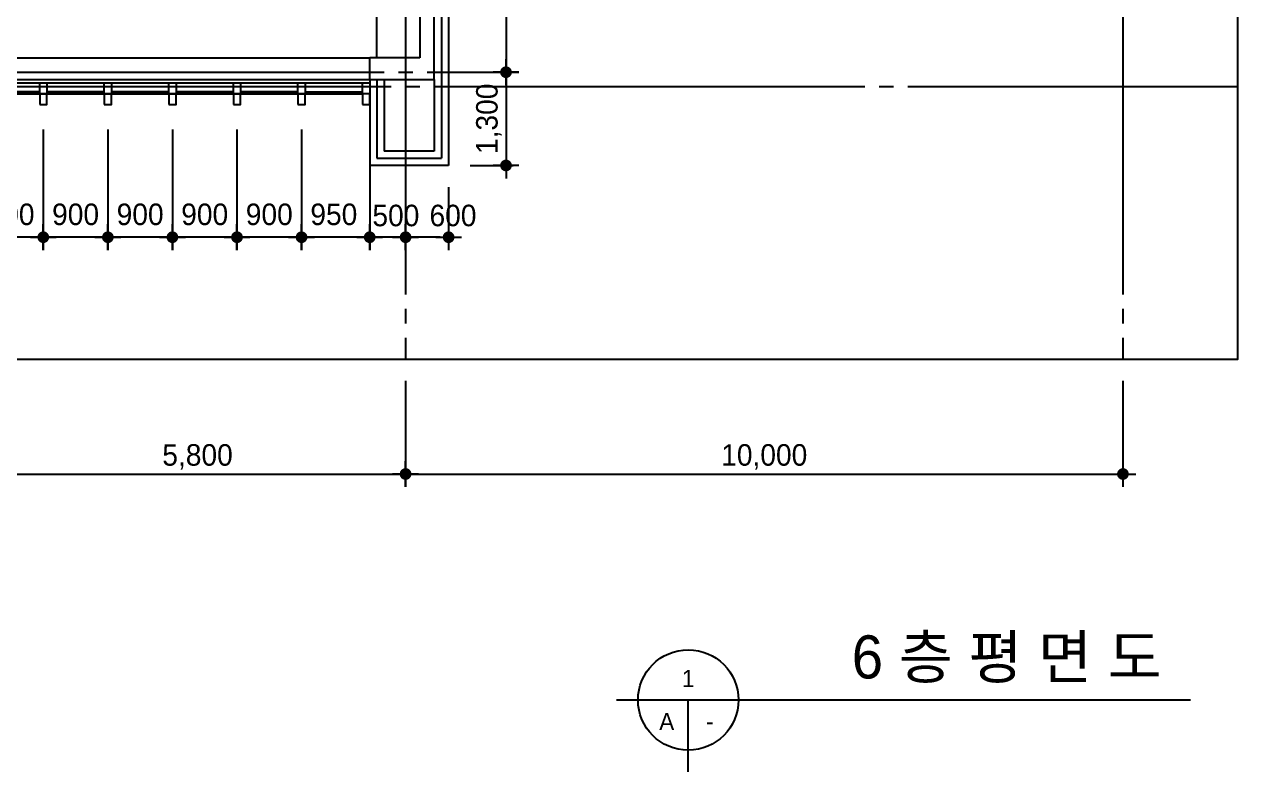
# Model space of a CAD drawing. Extents: x 14411873 to 14490035, y -1804798 to -1750552.
# Drawn here: x 14464558 to 14481473, y -1804798 to -1794381 of the extents above; entities that cross this region are included whole.
import ezdxf
from ezdxf.enums import TextEntityAlignment as Align

# ---------------------------------------------------------------- set-up
doc = ezdxf.new("R2010")
doc.units = 0
doc.header["$LTSCALE"] = 100
doc.header["$MEASUREMENT"] = 0
doc.header["$PDSIZE"] = -10
doc.linetypes.add('CEN', pattern=[66, 60, -2, 2, -2])
doc.layers.get('0').update_dxf_attribs({"linetype": 'CONTINUOUS'})
doc.layers.get('Defpoints').update_dxf_attribs({"linetype": 'CONTINUOUS'})
for name, color, linetype in [('8', 8, 'CONTINUOUS'), ('CEN', 1, 'CEN'), ('COL', 2, 'CONTINUOUS'), ('DIM', 7, 'CONTINUOUS'), ('elev', 7, 'CONTINUOUS'), ('SYM', 7, 'CONTINUOUS'), ('TITLE', 3, 'CONTINUOUS'), ('WALL-1', 7, 'CONTINUOUS'), ('WID', 4, 'CONTINUOUS'), ('WINE', 8, 'CONTINUOUS')]:
    doc.layers.add(name, color=color, linetype=linetype)
doc.styles.add('HY울를도M', font='HYWULM.TTF')
doc.styles.add('굴림', font='H2HDRM.TTF')
doc.dimstyles.new('DIM50', dxfattribs={"dimscale": 50, "dimtxt": 3, "dimasz": 1.2, "dimexe": 1, "dimexo": 1, "dimgap": 0.6, "dimtad": 1, "dimdec": 4, "dimzin": 0, "dimdsep": 46, "dimlunit": 6, "dimtxsty": '굴림', "dimblk": 'DOTT', "dimcen": 0.09, "dimadec": 0, "dimazin": 0, "dimtfac": 1, "dimtdec": 4, "dimtofl": 0, "dimtmove": 2, "dimatfit": 2, "dimldrblk": 'DOTT', "dimfxl": 1, "dimtolj": 1, "dimtzin": 0, "dimarcsym": 0})

# ---------------------------------------------------------------- blocks, each defined once
blk = doc.blocks.new('DOTT')
for p, q in [((0, 1.5), (0, -1.5)), ((-1.5, 0), (1.5, 0))]:
    blk.add_line(p, q)
at = {"color": 6, "const_width": 0.68}
blk.add_lwpolyline([(-0.34, 0, 1), (0.34, 0, 1)], format="xyb", close=True, dxfattribs=at)
blk = doc.blocks.new('*D45')
at = {"layer": 'Defpoints', "color": 0, "lineweight": -3}
for p in [(14464073, -1799049), (14469873, -1799049), (14469873, -1800649)]:
    blk.add_point(p, dxfattribs=at)
at = {"layer": 'DIM', "color": 7, "lineweight": -2}
for p, q in [((14464073, -1799349), (14464073, -1800749)), ((14469873, -1799349), (14469873, -1800749)), ((14464193, -1800649), (14469753, -1800649))]:
    blk.add_line(p, q, dxfattribs=at)
at = {"layer": 'DIM', "color": 7, "lineweight": -2, "xscale": 120, "yscale": 120, "zscale": 120, "rotation": 180}
blk.add_blockref('DOTT', (14464073, -1800649), dxfattribs=at)
at = {"layer": 'DIM', "color": 7, "lineweight": -2, "xscale": 120, "yscale": 120, "zscale": 120}
blk.add_blockref('DOTT', (14469873, -1800649), dxfattribs=at)
at = {"layer": 'DIM', "color": 3, "insert": (14466973, -1800411), "char_height": 300, "attachment_point": 5, "style": '굴림'}
blk.add_mtext('\\A1;5,800', dxfattribs=at)
blk = doc.blocks.new('*D51')
at = {"layer": 'Defpoints', "color": 0, "lineweight": -3}
for p in [(14470473, -1795049), (14470473, -1796349), (14471273, -1796349)]:
    blk.add_point(p, dxfattribs=at)
at = {"layer": 'DIM', "color": 7, "lineweight": -2}
for p, q in [((14470773, -1795049), (14471373, -1795049)), ((14471273, -1795169), (14471273, -1796229)), ((14470773, -1796349), (14471373, -1796349))]:
    blk.add_line(p, q, dxfattribs=at)
at = {"layer": 'DIM', "color": 7, "lineweight": -2, "xscale": 120, "yscale": 120, "zscale": 120}
for p, rotation in [((14471273, -1795049), 90), ((14471273, -1796349), 270)]:
    blk.add_blockref('DOTT', p, dxfattribs=dict(at, rotation=rotation))
at = {"layer": 'DIM', "color": 3, "insert": (14471034, -1795699), "char_height": 300, "attachment_point": 5, "rotation": 90, "style": '굴림'}
blk.add_mtext('\\A1;1,300', dxfattribs=at)
blk = doc.blocks.new('*D52')
at = {"layer": 'Defpoints', "color": 0, "lineweight": -3}
for p in [(14470473, -1791549), (14470473, -1795049), (14471273, -1795049)]:
    blk.add_point(p, dxfattribs=at)
at = {"layer": 'DIM', "color": 7, "lineweight": -2}
for p, q in [((14470773, -1791549), (14471373, -1791549)), ((14471273, -1791669), (14471273, -1794929)), ((14470773, -1795049), (14471373, -1795049))]:
    blk.add_line(p, q, dxfattribs=at)
at = {"layer": 'DIM', "color": 7, "lineweight": -2, "xscale": 120, "yscale": 120, "zscale": 120}
for p, rotation in [((14471273, -1791549), 90), ((14471273, -1795049), 270)]:
    blk.add_blockref('DOTT', p, dxfattribs=dict(at, rotation=rotation))
at = {"layer": 'DIM', "color": 3, "insert": (14471034, -1792846), "char_height": 300, "attachment_point": 5, "rotation": 90, "style": '굴림'}
blk.add_mtext('\\A1;3,500', dxfattribs=at)
blk = doc.blocks.new('*D56')
at = {"layer": 'Defpoints', "color": 0, "lineweight": -3}
for p in [(14469873, -1796349), (14470473, -1796349), (14469873, -1797349)]:
    blk.add_point(p, dxfattribs=at)
at = {"layer": 'DIM', "color": 7, "lineweight": -2}
for p, q in [((14469873, -1796649), (14469873, -1797449)), ((14470473, -1796649), (14470473, -1797449)), ((14470353, -1797349), (14469993, -1797349))]:
    blk.add_line(p, q, dxfattribs=at)
at = {"layer": 'DIM', "color": 7, "lineweight": -2, "xscale": 120, "yscale": 120, "zscale": 120, "rotation": 180}
blk.add_blockref('DOTT', (14469873, -1797349), dxfattribs=at)
at = {"layer": 'DIM', "color": 7, "lineweight": -2, "xscale": 120, "yscale": 120, "zscale": 120}
blk.add_blockref('DOTT', (14470473, -1797349), dxfattribs=at)
at = {"layer": 'DIM', "color": 3, "insert": (14470534, -1797048), "char_height": 300, "attachment_point": 5, "style": '굴림'}
blk.add_mtext('\\A1;600', dxfattribs=at)
blk = doc.blocks.new('*D57')
at = {"layer": 'Defpoints', "color": 0, "lineweight": -3}
for p in [(14469373, -1796349), (14469873, -1796349), (14469373, -1797349)]:
    blk.add_point(p, dxfattribs=at)
at = {"layer": 'DIM', "color": 7, "lineweight": -2}
for p, q in [((14469373, -1796649), (14469373, -1797449)), ((14469873, -1796649), (14469873, -1797449)), ((14469753, -1797349), (14469493, -1797349))]:
    blk.add_line(p, q, dxfattribs=at)
at = {"layer": 'DIM', "color": 7, "lineweight": -2, "xscale": 120, "yscale": 120, "zscale": 120, "rotation": 180}
blk.add_blockref('DOTT', (14469373, -1797349), dxfattribs=at)
at = {"layer": 'DIM', "color": 7, "lineweight": -2, "xscale": 120, "yscale": 120, "zscale": 120}
blk.add_blockref('DOTT', (14469873, -1797349), dxfattribs=at)
at = {"layer": 'DIM', "color": 3, "insert": (14469738, -1797048), "char_height": 300, "attachment_point": 5, "style": '굴림'}
blk.add_mtext('\\A1;500', dxfattribs=at)
blk = doc.blocks.new('*D82')
at = {"layer": 'Defpoints', "color": 0, "lineweight": -3}
for p in [(14468423, -1795549), (14469373, -1795549), (14468423, -1797349)]:
    blk.add_point(p, dxfattribs=at)
at = {"layer": 'DIM', "color": 7, "lineweight": -2}
for p, q in [((14468423, -1795849), (14468423, -1797449)), ((14469373, -1795849), (14469373, -1797449)), ((14469253, -1797349), (14468543, -1797349))]:
    blk.add_line(p, q, dxfattribs=at)
at = {"layer": 'DIM', "color": 7, "lineweight": -2, "xscale": 120, "yscale": 120, "zscale": 120, "rotation": 180}
blk.add_blockref('DOTT', (14468423, -1797349), dxfattribs=at)
at = {"layer": 'DIM', "color": 7, "lineweight": -2, "xscale": 120, "yscale": 120, "zscale": 120}
blk.add_blockref('DOTT', (14469373, -1797349), dxfattribs=at)
at = {"layer": 'DIM', "color": 3, "insert": (14468873, -1797032), "char_height": 300, "attachment_point": 5, "style": '굴림'}
blk.add_mtext('\\A1;950', dxfattribs=at)
blk = doc.blocks.new('*D83')
at = {"layer": 'Defpoints', "color": 0, "lineweight": -3}
for p in [(14467523, -1795549), (14468423, -1795549), (14467523, -1797349)]:
    blk.add_point(p, dxfattribs=at)
at = {"layer": 'DIM', "color": 7, "lineweight": -2}
for p, q in [((14467523, -1795849), (14467523, -1797449)), ((14468423, -1795849), (14468423, -1797449)), ((14468303, -1797349), (14467643, -1797349))]:
    blk.add_line(p, q, dxfattribs=at)
at = {"layer": 'DIM', "color": 7, "lineweight": -2, "xscale": 120, "yscale": 120, "zscale": 120, "rotation": 180}
blk.add_blockref('DOTT', (14467523, -1797349), dxfattribs=at)
at = {"layer": 'DIM', "color": 7, "lineweight": -2, "xscale": 120, "yscale": 120, "zscale": 120}
blk.add_blockref('DOTT', (14468423, -1797349), dxfattribs=at)
at = {"layer": 'DIM', "color": 3, "insert": (14467973, -1797032), "char_height": 300, "attachment_point": 5, "style": '굴림'}
blk.add_mtext('\\A1;900', dxfattribs=at)
blk = doc.blocks.new('*D84')
at = {"layer": 'Defpoints', "color": 0, "lineweight": -3}
for p in [(14466623, -1795549), (14467523, -1795549), (14466623, -1797349)]:
    blk.add_point(p, dxfattribs=at)
at = {"layer": 'DIM', "color": 7, "lineweight": -2}
for p, q in [((14466623, -1795849), (14466623, -1797449)), ((14467523, -1795849), (14467523, -1797449)), ((14467403, -1797349), (14466743, -1797349))]:
    blk.add_line(p, q, dxfattribs=at)
at = {"layer": 'DIM', "color": 7, "lineweight": -2, "xscale": 120, "yscale": 120, "zscale": 120, "rotation": 180}
blk.add_blockref('DOTT', (14466623, -1797349), dxfattribs=at)
at = {"layer": 'DIM', "color": 7, "lineweight": -2, "xscale": 120, "yscale": 120, "zscale": 120}
blk.add_blockref('DOTT', (14467523, -1797349), dxfattribs=at)
at = {"layer": 'DIM', "color": 3, "insert": (14467073, -1797032), "char_height": 300, "attachment_point": 5, "style": '굴림'}
blk.add_mtext('\\A1;900', dxfattribs=at)
blk = doc.blocks.new('*D85')
at = {"layer": 'Defpoints', "color": 0, "lineweight": -3}
for p in [(14465723, -1795549), (14466623, -1795549), (14465723, -1797349)]:
    blk.add_point(p, dxfattribs=at)
at = {"layer": 'DIM', "color": 7, "lineweight": -2}
for p, q in [((14465723, -1795849), (14465723, -1797449)), ((14466623, -1795849), (14466623, -1797449)), ((14466503, -1797349), (14465843, -1797349))]:
    blk.add_line(p, q, dxfattribs=at)
at = {"layer": 'DIM', "color": 7, "lineweight": -2, "xscale": 120, "yscale": 120, "zscale": 120, "rotation": 180}
blk.add_blockref('DOTT', (14465723, -1797349), dxfattribs=at)
at = {"layer": 'DIM', "color": 7, "lineweight": -2, "xscale": 120, "yscale": 120, "zscale": 120}
blk.add_blockref('DOTT', (14466623, -1797349), dxfattribs=at)
at = {"layer": 'DIM', "color": 3, "insert": (14466173, -1797032), "char_height": 300, "attachment_point": 5, "style": '굴림'}
blk.add_mtext('\\A1;900', dxfattribs=at)
blk = doc.blocks.new('*D86')
at = {"layer": 'Defpoints', "color": 0, "lineweight": -3}
for p in [(14464823, -1795549), (14465723, -1795549), (14464823, -1797349)]:
    blk.add_point(p, dxfattribs=at)
at = {"layer": 'DIM', "color": 7, "lineweight": -2}
for p, q in [((14464823, -1795849), (14464823, -1797449)), ((14465723, -1795849), (14465723, -1797449)), ((14465603, -1797349), (14464943, -1797349))]:
    blk.add_line(p, q, dxfattribs=at)
at = {"layer": 'DIM', "color": 7, "lineweight": -2, "xscale": 120, "yscale": 120, "zscale": 120, "rotation": 180}
blk.add_blockref('DOTT', (14464823, -1797349), dxfattribs=at)
at = {"layer": 'DIM', "color": 7, "lineweight": -2, "xscale": 120, "yscale": 120, "zscale": 120}
blk.add_blockref('DOTT', (14465723, -1797349), dxfattribs=at)
at = {"layer": 'DIM', "color": 3, "insert": (14465273, -1797032), "char_height": 300, "attachment_point": 5, "style": '굴림'}
blk.add_mtext('\\A1;900', dxfattribs=at)
blk = doc.blocks.new('*D87')
at = {"layer": 'Defpoints', "color": 0, "lineweight": -3}
for p in [(14463923, -1795549), (14464823, -1795549), (14463923, -1797349)]:
    blk.add_point(p, dxfattribs=at)
at = {"layer": 'DIM', "color": 7, "lineweight": -2}
for p, q in [((14463923, -1795849), (14463923, -1797449)), ((14464823, -1795849), (14464823, -1797449)), ((14464703, -1797349), (14464043, -1797349))]:
    blk.add_line(p, q, dxfattribs=at)
at = {"layer": 'DIM', "color": 7, "lineweight": -2, "xscale": 120, "yscale": 120, "zscale": 120, "rotation": 180}
blk.add_blockref('DOTT', (14463923, -1797349), dxfattribs=at)
at = {"layer": 'DIM', "color": 7, "lineweight": -2, "xscale": 120, "yscale": 120, "zscale": 120}
blk.add_blockref('DOTT', (14464823, -1797349), dxfattribs=at)
at = {"layer": 'DIM', "color": 3, "insert": (14464373, -1797032), "char_height": 300, "attachment_point": 5, "style": '굴림'}
blk.add_mtext('\\A1;900', dxfattribs=at)
blk = doc.blocks.new('*D115')
at = {"layer": 'Defpoints', "color": 0, "lineweight": -3}
for p in [(14469873, -1799049), (14479873, -1799049), (14479873, -1800649)]:
    blk.add_point(p, dxfattribs=at)
at = {"layer": 'DIM', "color": 7, "lineweight": -2}
for p, q in [((14469873, -1799349), (14469873, -1800749)), ((14479873, -1799349), (14479873, -1800749)), ((14469993, -1800649), (14479753, -1800649))]:
    blk.add_line(p, q, dxfattribs=at)
at = {"layer": 'DIM', "color": 7, "lineweight": -2, "xscale": 120, "yscale": 120, "zscale": 120, "rotation": 180}
blk.add_blockref('DOTT', (14469873, -1800649), dxfattribs=at)
at = {"layer": 'DIM', "color": 7, "lineweight": -2, "xscale": 120, "yscale": 120, "zscale": 120}
blk.add_blockref('DOTT', (14479873, -1800649), dxfattribs=at)
at = {"layer": 'DIM', "color": 3, "insert": (14474873, -1800411), "char_height": 300, "attachment_point": 5, "style": '굴림'}
blk.add_mtext('\\A1;10,000', dxfattribs=at)

msp = doc.modelspace()

# ---------------------------------------------------------------- linework, layer by layer
at = {"layer": '8'}
for p, q in [((14464173.21296, -1794849.19177), (14469373.21251, -1794849.19177)), ((14464173.21296, -1795149.19177), (14469373.21251, -1795149.19177))]:
    msp.add_line(p, q, dxfattribs=at)
at = {"layer": 'CEN', "linetype": 'CEN'}
for p, q in [((14469873.21251, -1759149.19177), (14469873.21251, -1799049.19177)), ((14479873.21251, -1759149.19177), (14479873.21251, -1799049.19177)), ((14479873.21251, -1759149.19177), (14479873.21251, -1799049.19177)), ((14463575.63475, -1795049.19177), (14471075.63475, -1795049.19177)), ((14417473.21251, -1795249.19177), (14481473.21251, -1795249.19177))]:
    msp.add_line(p, q, dxfattribs=at)
at = {"layer": 'COL'}
for p, q in [((14470073.21251, -1791949.19177), (14470073.21251, -1794849.19177)), ((14470273.21251, -1795149.19177), (14470273.21251, -1791949.19177)), ((14470073.21251, -1794849.19177), (14469373.21251, -1794849.19177)), ((14469373.21251, -1795149.19177), (14469373.21251, -1794849.19177)), ((14469373.21251, -1795149.19177), (14470273.21251, -1795149.19177))]:
    msp.add_line(p, q, dxfattribs=at)
at = {"layer": 'Defpoints', "color": 76}
msp.add_lwpolyline([(14417473.21251, -1799049.19177), (14481473.21251, -1799049.19177), (14481473.21251, -1759149.19177), (14417473.21251, -1759149.19177)], close=True, dxfattribs=at)
at = {"layer": 'elev', "color": 8}
msp.add_line((14469473.21251, -1794849.19177), (14469473.21251, -1791949.19177), dxfattribs=at)
at = {"layer": 'SYM'}
for p, q in [((14472813.61478, -1803798.15773), (14480813.61478, -1803798.15773)), ((14473813.61478, -1804798.15773), (14473813.61478, -1803798.15773))]:
    msp.add_line(p, q, dxfattribs=at)
msp.add_circle((14473813.61478, -1803798.15773), 700, dxfattribs=at)
at = {"layer": 'WALL-1', "color": 4}
for p, q in [((14470473.21251, -1791949.19177), (14470473.21251, -1796349.19177)), ((14470373.21129, -1792149.19289), (14470373.21355, -1796249.19177)), ((14469373.21251, -1795149.19177), (14469373.21251, -1796349.19177)), ((14469473.21251, -1795149.19177), (14469473.21251, -1796249.19177)), ((14469573.21251, -1795149.19177), (14469573.21251, -1796149.19177)), ((14470273.21251, -1795149.19177), (14470273.21351, -1796149.19197)), ((14469473.21251, -1796249.19177), (14470373.21355, -1796249.19177)), ((14470273.21351, -1796149.19197), (14469573.21251, -1796149.19177)), ((14470473.21251, -1796349.19177), (14469373.21251, -1796349.19177))]:
    msp.add_line(p, q, dxfattribs=at)
at = {"layer": 'WID'}
for p, q in [((14464773.21251, -1795321.19177), (14463973.21251, -1795321.19177)), ((14464773.21251, -1795345.19177), (14463973.21251, -1795345.19177)), ((14465673.21251, -1795321.19177), (14464873.21251, -1795321.19177)), ((14465673.21251, -1795345.19177), (14464873.21251, -1795345.19177)), ((14466573.21251, -1795321.19177), (14465773.21251, -1795321.19177)), ((14466573.21251, -1795345.19177), (14465773.21251, -1795345.19177)), ((14467473.21251, -1795321.19177), (14466673.21251, -1795321.19177)), ((14467473.21251, -1795345.19177), (14466673.21251, -1795345.19177)), ((14468373.21251, -1795321.19177), (14467573.21251, -1795321.19177)), ((14468373.21251, -1795345.19177), (14467573.21251, -1795345.19177)), ((14468473.21251, -1795321.19177), (14469273.21251, -1795321.19177)), ((14468473.21251, -1795345.19177), (14469273.21251, -1795345.19177))]:
    msp.add_line(p, q, dxfattribs=at)
for points in [[(14464873.21251, -1795199.19177), (14464873.21251, -1795349.19177), (14464773.21251, -1795349.19177), (14464773.21251, -1795199.19177)], [(14465773.21251, -1795199.19177), (14465773.21251, -1795349.19177), (14465673.21251, -1795349.19177), (14465673.21251, -1795199.19177)], [(14466673.21251, -1795199.19177), (14466673.21251, -1795349.19177), (14466573.21251, -1795349.19177), (14466573.21251, -1795199.19177)], [(14467573.21251, -1795199.19177), (14467573.21251, -1795349.19177), (14467473.21251, -1795349.19177), (14467473.21251, -1795199.19177)], [(14468473.21251, -1795199.19177), (14468473.21251, -1795349.19177), (14468373.21251, -1795349.19177), (14468373.21251, -1795199.19177)], [(14469373.21251, -1795199.19177), (14469373.21251, -1795349.19177), (14469273.21251, -1795349.19177), (14469273.21251, -1795199.19177)], [(14464773.21251, -1795499.19177), (14464873.21251, -1795499.19177), (14464873.21251, -1795349.19177), (14464773.21251, -1795349.19177)], [(14465673.21251, -1795499.19177), (14465773.21251, -1795499.19177), (14465773.21251, -1795349.19177), (14465673.21251, -1795349.19177)], [(14466573.21251, -1795499.19177), (14466673.21251, -1795499.19177), (14466673.21251, -1795349.19177), (14466573.21251, -1795349.19177)], [(14467473.21251, -1795499.19177), (14467573.21251, -1795499.19177), (14467573.21251, -1795349.19177), (14467473.21251, -1795349.19177)], [(14468373.21251, -1795499.19177), (14468473.21251, -1795499.19177), (14468473.21251, -1795349.19177), (14468373.21251, -1795349.19177)], [(14469273.21251, -1795499.19177), (14469373.21251, -1795499.19177), (14469373.21251, -1795349.19177), (14469273.21251, -1795349.19177)]]:
    msp.add_lwpolyline(points, close=True, dxfattribs=at)
at = {"layer": 'WINE'}
for p, q in [((14463973.21251, -1795199.19177), (14469273.21251, -1795199.19177)), ((14463973.21251, -1795349.19177), (14469273.21251, -1795349.19177))]:
    msp.add_line(p, q, dxfattribs=at)

# ---------------------------------------------------------------- texts
at = {"layer": 'SYM', "style": 'HY울를도M'}
for s, p in [('1', (14473813.61478, -1803498.15773)), ('A', (14473513.61478, -1804098.15773)), ('-', (14474113.61478, -1804098.15773))]:
    msp.add_text(s, height=240, dxfattribs=at).set_placement(p, align=Align.MIDDLE_CENTER)
at = {"layer": 'TITLE', "style": 'HY울를도M'}
msp.add_text('6 층 평 면 도', height=600, dxfattribs=at).set_placement((14480413.61478, -1803678.15773), align=Align.BOTTOM_RIGHT)

# ---------------------------------------------------------------- dimensions: what is measured, and where the dimension line sits
at = {"layer": 'DIM'}
for base, p1, p2, angle, picture, middle in [((14471273.21251, -1795049.19177), (14470473.21251, -1791549.19177), (14470473.21251, -1795049.19177), 90, '*D52', (14471034.17429, -1792846.15032)), ((14463923.21251, -1797349.19177), (14464823.21251, -1795549.19177), (14463923.21251, -1795549.19177), 180, '*D87', (14464373.21251, -1797032.23789)), ((14464823.21251, -1797349.19177), (14465723.21251, -1795549.19177), (14464823.21251, -1795549.19177), 180, '*D86', (14465273.21251, -1797032.23789)), ((14465723.21251, -1797349.19177), (14466623.21251, -1795549.19177), (14465723.21251, -1795549.19177), 180, '*D85', (14466173.21251, -1797032.23789)), ((14466623.21251, -1797349.19177), (14467523.21251, -1795549.19177), (14466623.21251, -1795549.19177), 180, '*D84', (14467073.21251, -1797032.23789)), ((14467523.21251, -1797349.19177), (14468423.21251, -1795549.19177), (14467523.21251, -1795549.19177), 180, '*D83', (14467973.21251, -1797032.23789)), ((14468423.21251, -1797349.19177), (14469373.21251, -1795549.19177), (14468423.21251, -1795549.19177), 180, '*D82', (14468873.21251, -1797032.23789))]:
    dim = msp.add_linear_dim(base=base, p1=p1, p2=p2, angle=angle, dimstyle='DIM50', override={"dimscale": 100, "dimexo": 3}, dxfattribs=at)
    dim.commit()
    dim.dimension.update_dxf_attribs({"geometry": picture, "text_midpoint": middle, "dimtype": 128})
dim = msp.add_linear_dim(base=(14471273.21251, -1796349.19177), p1=(14470473.21251, -1795049.19177), p2=(14470473.21407, -1796349.19177), angle=90, dimstyle='DIM50', override={"dimscale": 100, "dimexo": 3}, dxfattribs=at)
dim.commit()
dim.dimension.update_dxf_attribs({"geometry": '*D51', "text_midpoint": (14471034.17429, -1795699.19177)})
for base, p1, p2, picture, middle in [((14469373.20848, -1797349.19177), (14469873.20848, -1796349.1935), (14469373.20848, -1796349.194), '*D57', (14469737.68356, -1797048.31525)), ((14469873.20848, -1797349.19177), (14470473.20848, -1796349.19289), (14469873.20848, -1796349.194), '*D56', (14470534.37075, -1797048.31525))]:
    dim = msp.add_linear_dim(base=base, p1=p1, p2=p2, dimstyle='DIM50', override={"dimscale": 100, "dimexo": 3}, dxfattribs=at)
    dim.commit()
    dim.dimension.update_dxf_attribs({"geometry": picture, "text_midpoint": middle, "dimtype": 128})
for base, p1, p2, picture, middle in [((14469873.21256, -1800649.19177), (14464073.21258, -1799049.1915), (14469873.21256, -1799049.19111), '*D45', (14466973.21257, -1800410.52346)), ((14479873.2125148997, -1800649.19177466), (14469873.2125613205, -1799049.1911115509), (14479873.2125148997, -1799049.1917746591), '*D115', (14474873.2125381101, -1800410.5234639321))]:
    dim = msp.add_linear_dim(base=base, p1=p1, p2=p2, dimstyle='DIM50', override={"dimscale": 100, "dimexo": 3}, dxfattribs=at)
    dim.commit()
    dim.dimension.update_dxf_attribs({"geometry": picture, "text_midpoint": middle})

doc.saveas('drawing.dxf')
